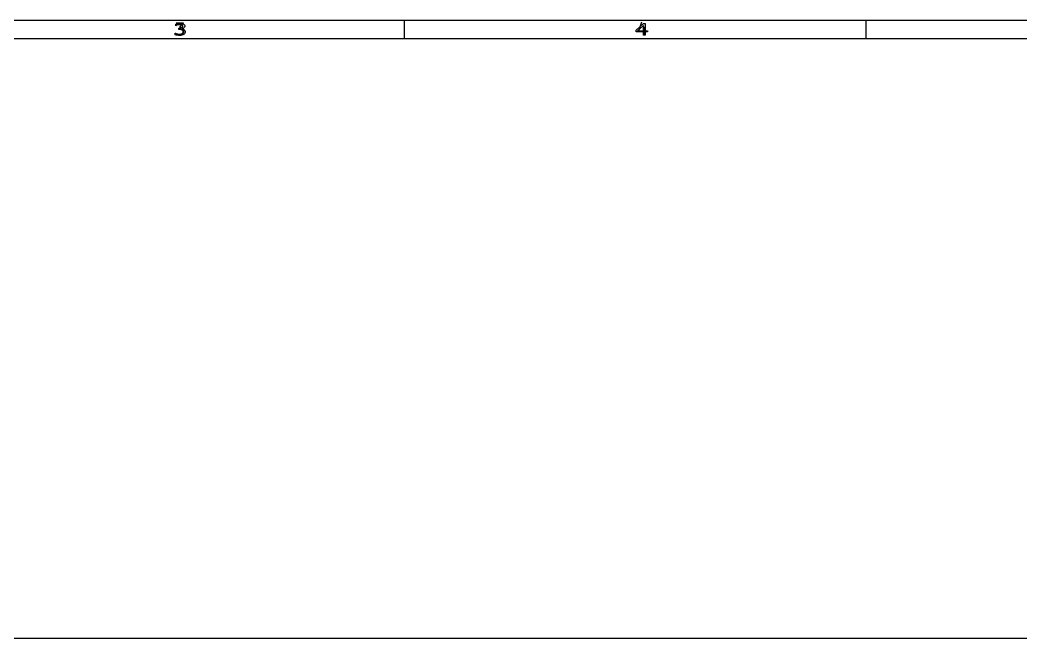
# Model space of a CAD drawing. Header units: millimetres. Extents: x 10 to 410, y 10 to 287.
# Drawn here: x 118.4 to 226.7, y 220 to 287 of the extents above; entities that cross this region are included whole.
import ezdxf

# ---------------------------------------------------------------- set-up
doc = ezdxf.new("R2010")
doc.units = ezdxf.units.MM
doc.layers.get('0').update_dxf_attribs({"linetype": 'CONTINUOUS'})

msp = doc.modelspace()

# ---------------------------------------------------------------- linework, layer by layer
at = {"color": 7}
for points in [[(10, 287.0022), (409.989, 287.0022), (409.989, 10), (10, 10)], [(186.31951, 285.706816), (186.07711, 285.706816), (186.07711, 285.3522), (185.86651, 285.3522), (185.86651, 285.706816), (185.08446, 285.706816), (185.08446, 285.901474), (185.87529, 286.612397), (186.07711, 286.612397), (186.07711, 285.84223), (186.31951, 285.84223)], [(185.86651, 285.84223), (185.86651, 286.410969), (185.23363, 285.84223)], [(136.13854, 285.959079)], [(12, 285.0022), (407.989, 285.0022), (407.989, 12), (12, 12)]]:
    msp.add_lwpolyline(points, close=True, dxfattribs=at)
for points in [[(135.24131, 286.382248), (135.23031, 286.382248), (135.23031, 286.559132)], [(135.2844, 286.7086), (136.0892, 286.7086), (135.6558, 286.2134), (135.8415, 286.2134), (135.9654, 286.1515), (136.0273, 286.0895), (136.0892, 285.9657), (136.0892, 285.6562), (136.0273, 285.5324), (135.9654, 285.4705), (135.8415, 285.4086), (135.4701, 285.4086), (135.3463, 285.4705), (135.2844, 285.5324)], [(135.65916, 285.965807), (135.56046, 285.965807), (135.56046, 286.106299), (135.63726, 286.106299)], [(160, 285.0022), (160, 287.0022)], [(185.6558, 286.7705), (185.3463, 285.8419), (186.1511, 285.8419)], [(185.9654, 286.2753), (185.9654, 285.4086)], [(210, 285.0022), (210, 287.0022)], [(135.1831, 285.405527), (135.1831, 285.582411), (135.1996, 285.582411)], [(135.90272, 286.053019), (135.90272, 286.041169)], [(323, 220.0022), (107, 220.0022)]]:
    msp.add_lwpolyline(points, dxfattribs=at)
for points in [[(135.23031, 286.559132), (135.282243, 286.578879), (135.351343, 286.596935), (135.43761, 286.613302)], [(135.46287, 286.463498), (135.38463, 286.444318), (135.310777, 286.417235), (135.24131, 286.382248)], [(135.43761, 286.613302), (135.52463, 286.630229), (135.608723, 286.638692), (135.68989, 286.638692)], [(135.68443, 286.492268), (135.614963, 286.492268), (135.54111, 286.482678), (135.46287, 286.463498)], [(135.63726, 286.106299), (135.748407, 286.106299), (135.836887, 286.124072), (135.9027, 286.159619)], [(135.80619, 286.483768), (135.77039, 286.489435), (135.729803, 286.492268), (135.68443, 286.492268)], [(135.68989, 286.638692), (135.769597, 286.638692), (135.839793, 286.633049), (135.90048, 286.621762)], [(135.9071, 286.453298), (135.875633, 286.467971), (135.841997, 286.478128), (135.80619, 286.483768)], [(135.90048, 286.621762), (135.961147, 286.610475), (136.01599, 286.592419), (136.06501, 286.567592)], [(135.9027, 286.159619), (135.969233, 286.195732), (136.0025, 286.248205), (136.0025, 286.317038)], [(136.12867, 286.151189), (136.06507, 286.099282), (135.989753, 286.066559), (135.90272, 286.053019)], [(135.9773, 286.396588), (135.9605, 286.419721), (135.9371, 286.438625), (135.9071, 286.453298)], [(136.0025, 286.317038), (136.0025, 286.347505), (135.9941, 286.374021), (135.9773, 286.396588)], [(136.06501, 286.567592), (136.117677, 286.540512), (136.15753, 286.507785), (136.18457, 286.469412)], [(136.22517, 286.334845), (136.22517, 286.264881), (136.193003, 286.203662), (136.12867, 286.151189)], [(136.18457, 286.469412), (136.211637, 286.431045), (136.22517, 286.38619), (136.22517, 286.334845)], [(135.39918, 285.351357), (135.311433, 285.367717), (135.239407, 285.385774), (135.1831, 285.405527)], [(135.1996, 285.582411), (135.261733, 285.550818), (135.334857, 285.524581), (135.41897, 285.503701)], [(135.66682, 285.325967), (135.576147, 285.325967), (135.486933, 285.33443), (135.39918, 285.351357)], [(135.41897, 285.503701), (135.503057, 285.482821), (135.584223, 285.472381), (135.66247, 285.472381)], [(135.81052, 285.955647), (135.76372, 285.96242), (135.713267, 285.965807), (135.65916, 285.965807)], [(135.66247, 285.472381), (135.708537, 285.472381), (135.75753, 285.478304), (135.80945, 285.490151)], [(135.91032, 285.353897), (135.83646, 285.335277), (135.755293, 285.325967), (135.66682, 285.325967)], [(135.80945, 285.490151), (135.861383, 285.501998), (135.903427, 285.519488), (135.93558, 285.542621)], [(135.93008, 285.920097), (135.897147, 285.93759), (135.857293, 285.94944), (135.81052, 285.955647)], [(135.90272, 286.041169), (135.937787, 286.036636), (135.978003, 286.027046), (136.02337, 286.012399)], [(136.10446, 285.441917), (136.049593, 285.402424), (135.98488, 285.373084), (135.91032, 285.353897)], [(136.00688, 285.849847), (135.988613, 285.879754), (135.963013, 285.90317), (135.93008, 285.920097)], [(135.93558, 285.542621), (135.969247, 285.567448), (135.994113, 285.594814), (136.01018, 285.624721)], [(136.03538, 285.73813), (136.03538, 285.78327), (136.02588, 285.820509), (136.00688, 285.849847)], [(136.01018, 285.624721), (136.02698, 285.654628), (136.03538, 285.692431), (136.03538, 285.73813)], [(136.02337, 286.012399), (136.068703, 285.998292), (136.107093, 285.980519), (136.13854, 285.959079)], [(136.21853, 285.567175), (136.191463, 285.519215), (136.15344, 285.477462), (136.10446, 285.441917)], [(136.13853, 285.959025), (136.173597, 285.934765), (136.202463, 285.904298), (136.22513, 285.867625)], [(136.25913, 285.72544), (136.25913, 285.667887), (136.245597, 285.615132), (136.21853, 285.567175)], [(136.22513, 285.867625), (136.247797, 285.830952), (136.25913, 285.783557), (136.25913, 285.72544)]]:
    msp.add_open_spline(points, degree=3, dxfattribs=at)

doc.saveas('drawing.dxf')
